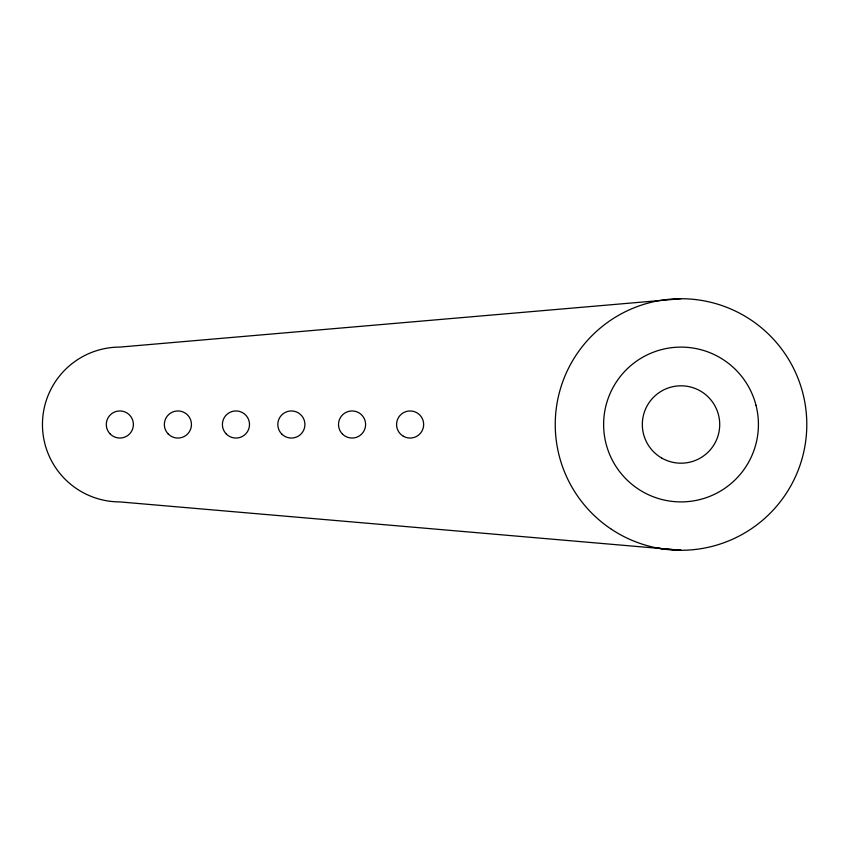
<?xml version="1.0" encoding="UTF-8"?>
<svg xmlns="http://www.w3.org/2000/svg" width="849" height="849" viewBox="0 0 849 849"><rect width="100%" height="100%" fill="white"/><g stroke="black" fill="none" stroke-linecap="round" stroke-linejoin="round"><path stroke-width="1.27" d="M661.35 548.656L681.015 550.279L119.858 501.908A77.408 77.408 0 0 1 42.45 424.5A77.408 77.408 0 0 1 119.858 347.092L681.015 298.721M658.782 548.093L661.36 548.603M755.992 405.249L755.78 404.464A77.408 77.408 0 0 0 626.477 369.58A77.408 77.408 0 0 0 660.469 499.127A77.408 77.408 0 0 0 755.992 405.249M611.418 529.267A125.779 125.779 0 0 0 806.55 432.396A125.779 125.779 0 0 0 625.097 311.838A125.779 125.779 0 0 0 611.418 529.267M110.274 434.083A13.542 13.542 0 0 0 132.932 428.002A13.542 13.542 0 0 0 116.345 411.415A13.542 13.542 0 0 0 110.274 434.083M168.325 434.083A13.542 13.542 0 0 0 190.993 428.002A13.542 13.542 0 0 0 174.395 411.415A13.542 13.542 0 0 0 168.325 434.083M226.375 434.083A13.542 13.542 0 0 0 249.044 428.002A13.542 13.542 0 0 0 232.446 411.415A13.542 13.542 0 0 0 226.375 434.083M281.794 434.083A13.542 13.542 0 0 0 304.462 428.002A13.542 13.542 0 0 0 287.875 411.415A13.542 13.542 0 0 0 281.794 434.083M342.487 434.083A13.542 13.542 0 0 0 365.144 428.002A13.542 13.542 0 0 0 348.557 411.415A13.542 13.542 0 0 0 342.487 434.083M403.339 436.227A13.542 13.542 0 0 0 423.662 424.5A13.542 13.542 0 0 0 403.339 412.773A13.542 13.542 0 0 0 403.339 436.227M661.668 458.014A38.704 38.704 0 0 0 719.719 424.5A38.704 38.704 0 0 0 661.668 390.986A38.704 38.704 0 0 0 661.668 458.014"/></g></svg>
